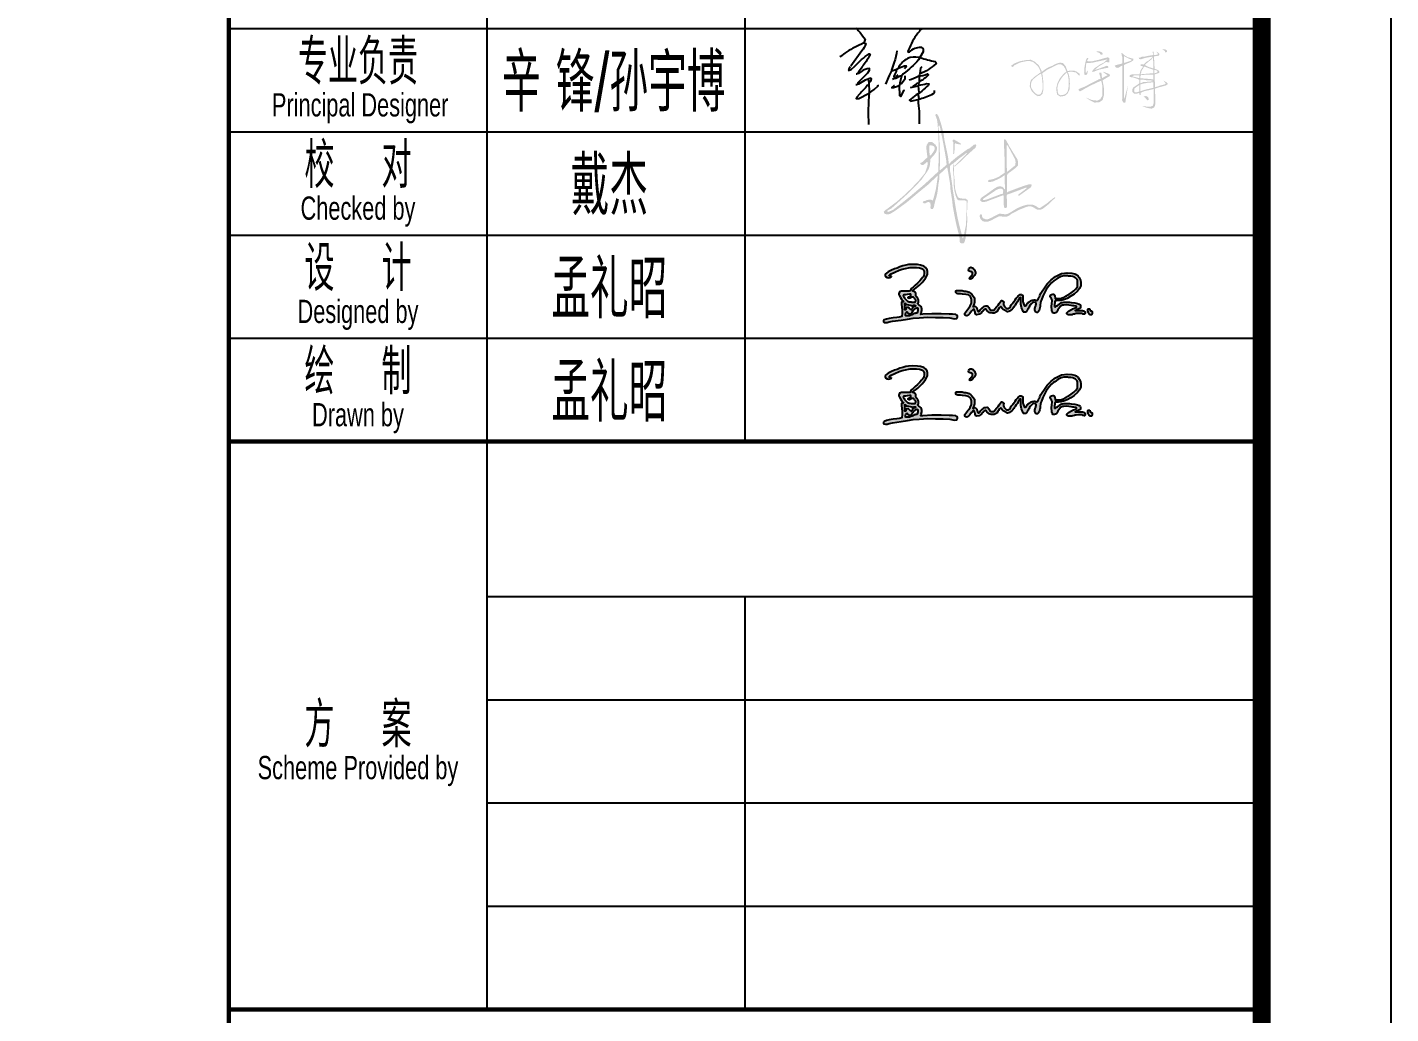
# Model space of a CAD drawing. Header units: millimetres. Extents: x 1337745 to 1642153, y -192803 to 266425.
# Drawn here: x 1615705 to 1642109, y 84425 to 103529 of the extents above; entities that cross this region are included whole.
import ezdxf
from ezdxf.enums import TextEntityAlignment as Align

# ---------------------------------------------------------------- set-up
doc = ezdxf.new("R2010")
doc.units = ezdxf.units.MM
doc.header["$LTSCALE"] = 1000
doc.header["$MEASUREMENT"] = 0
for name, color, linetype in [('LABEL_FIXBOX_PM', 7, 'Continuous'), ('LABEL_FIXTXT_PM', 3, 'Continuous'), ('LABEL_TXT_PM', 1, 'Continuous'), ('Road', 4, 'Continuous'), ('外轮廓线', 6, 'Continuous')]:
    doc.layers.add(name, color=color, linetype=linetype)
doc.styles.add('LABEL_FIXTXT_PM', font='pm_njadri_r.shx', dxfattribs={"width": 0.7, "bigfont": 'pm_njadri_hztxt.shx'})
doc.styles.add('LABEL_TXT_PM', font='pm_njadri_romans1.shx', dxfattribs={"width": 0.7, "bigfont": 'pm_njadri_hztxt.shx'})

# ---------------------------------------------------------------- blocks, each defined once
blk = doc.blocks.new('PMSHEET_A0_20091030')
at = {"layer": 'LABEL_FIXBOX_PM'}
for p, q in [((111900, 11350), (111900, 22950)), ((113900, 15750), (113900, 22950)), ((109900, 18950), (117900, 18950)), ((109900, 18150), (117900, 18150)), ((109900, 17350), (117900, 17350)), ((109900, 16550), (117900, 16550)), ((113900, 11350), (113900, 14550)), ((111900, 13750), (117900, 13750)), ((111900, 12950), (117900, 12950)), ((111900, 12150), (117900, 12150))]:
    blk.add_line(p, q, dxfattribs=at)
blk.add_lwpolyline([(0, 84100), (118900, 84100), (118900, 0), (0, 0)], close=True, dxfattribs=at)
at = {"layer": 'LABEL_FIXBOX_PM', "const_width": 140}
blk.add_lwpolyline([(117900, 83100), (2500, 83100), (2500, 1000), (117900, 1000)], close=True, dxfattribs=at)
at = {"layer": 'LABEL_FIXBOX_PM', "const_width": 35}
for points in [[(109900, 1000), (109900, 83100)], [(109900, 15750), (117900, 15750)], [(109900, 11350), (117900, 11350)]]:
    blk.add_lwpolyline(points, dxfattribs=at)
at = {"layer": 'LABEL_FIXBOX_PM'}
blk.add_lwpolyline([(111900, 14550), (117900, 14550)], dxfattribs=at)
at = {"layer": 'LABEL_FIXTXT_PM', "style": 'LABEL_FIXTXT_PM', "width": 0.7}
for s, height, p in [('专业负责', 350, (110900, 18709)), ('Principal Designer', 180, (110917, 18336)), ('校    对', 350, (110900, 17909)), ('Checked by', 180, (110900, 17536)), ('设    计', 350, (110900, 17109)), ('Designed by', 180, (110900, 16736)), ('绘    制', 350, (110900, 16309)), ('Drawn by', 180, (110900, 15936)), ('方    案', 350, (110900, 13575)), ('Scheme Provided by', 180, (110900, 13202))]:
    blk.add_text(s, height=height, dxfattribs=at).set_placement(p, align=Align.MIDDLE)
blk = doc.blocks.new('23456')
at = {"color": 2}
for points in [[(763729, 97846, -0.059784), (763789, 97778), (763811, 97748), (763806, 97731), (763801, 97718), (763819, 97711, -0.105759), (763784, 97648), (763689, 97516)], [(764300, 97835), (764283, 97825), (764278, 97815, 0.094162), (764193, 97675), (764180, 97645), (764183, 97637), (764193, 97640, -0.217056), (764293, 97680), (764310, 97667), (764310, 97640), (764283, 97590), (764273, 97590, 0.176727), (764175, 97582, 0.119751), (764100, 97510), (764103, 97500)], [(763801, 97718), (763781, 97706, 0.060471), (763639, 97628), (763601, 97601), (763596, 97598)], [(763724, 97516, -0.067856), (763846, 97623), (763854, 97616, -0.046509), (763796, 97523), (763789, 97516)], [(764085, 97650, -0.090271), (764060, 97552), (764038, 97482), (764038, 97477), (764018, 97437), (763988, 97362)], [(764278, 97587), (764270, 97572, -0.060715), (764140, 97452), (764123, 97430), (764113, 97430), (764075, 97412), (764063, 97412), (764048, 97402)], [(764285, 97590, 0.023102), (764413, 97557), (764423, 97547), (764418, 97537, -0.074432), (764285, 97450), (764283, 97450)], [(763851, 97291), (763846, 97376, 0.32399), (763866, 97408), (763861, 97413, 0.098785), (763799, 97388), (763754, 97363), (763739, 97358), (763731, 97356)], [(763751, 97363), (763751, 97378), (763834, 97461), (763849, 97483), (763849, 97498, 0.147217), (763781, 97471), (763754, 97453), (763749, 97453), (763739, 97448), (763736, 97448)], [(764190, 97400, 0.045349), (764268, 97430, 0.044342), (764348, 97450), (764355, 97442, -0.095169), (764280, 97385), (764278, 97385)], [(763846, 97356), (763831, 97351, -0.038391), (763764, 97278), (763741, 97251), (763736, 97238), (763759, 97238), (763841, 97281), (763846, 97281)], [(763845, 97016, -0.03567), (763849, 97288), (763891, 97316), (763924, 97348), (763921, 97356)], [(764203, 97335), (764268, 97347), (764275, 97355, 0.037079), (764340, 97367), (764358, 97365), (764355, 97355, -0.071518), (764235, 97260), (764193, 97225), (764205, 97217), (764265, 97230), (764268, 97227)], [(764280, 97023, -0.024017), (764278, 97130, -0.026138), (764270, 97225), (764270, 97232), (764275, 97237), (764285, 97237, 0.069122), (764398, 97282), (764408, 97295), (764408, 97307)]]:
    blk.add_lwpolyline(points, format="xyb", dxfattribs=at)
for points in [[(763666, 97481), (763691, 97488), (763724, 97516)], [(763674, 97483), (763674, 97493), (763686, 97513)], [(763751, 97456), (763754, 97468), (763786, 97511), (763791, 97516)], [(764040, 97477), (764085, 97490), (764098, 97500), (764120, 97507), (764150, 97520), (764163, 97520), (764158, 97505), (764150, 97495)], [(764298, 97510), (764288, 97500), (764283, 97455), (764280, 97442), (764275, 97435), (764275, 97377), (764268, 97370), (764253, 97365), (764225, 97345), (764225, 97340)], [(763839, 97406), (763844, 97381), (763846, 97376)], [(764080, 97487), (764078, 97472), (764058, 97432), (764060, 97415), (764063, 97412)], [(764073, 97415), (764075, 97425), (764095, 97442)], [(764123, 97430), (764110, 97375), (764108, 97357), (764103, 97347), (764108, 97265), (764118, 97257), (764148, 97310), (764148, 97315)], [(764110, 97367), (764123, 97367), (764155, 97412), (764155, 97435)], [(764103, 97347), (764080, 97340), (764055, 97330), (764040, 97332), (764063, 97352), (764065, 97352)], [(764265, 97277), (764270, 97257), (764273, 97237)], [(764268, 97347), (764273, 97292), (764275, 97287)], [(764270, 97370), (764273, 97355)]]:
    blk.add_lwpolyline(points, dxfattribs=at)
blk = doc.blocks.new('A$C4307299F')
at = {"layer": 'Road'}
h = blk.add_hatch(color=0, dxfattribs=at)
h.paths.add_polyline_path([(730, 848), (725, 877), (697, 913), (667, 933), (616, 950), (562, 960), (474, 964), (418, 960), (372, 954), (322, 938), (273, 923), (225, 903), (182, 890), (124, 866), (80, 843), (51, 817), (34, 807), (27, 789), (28, 776), (36, 763), (62, 748), (86, 744), (108, 747), (128, 756), (133, 763), (131, 767), (109, 769), (97, 773), (98, 779), (108, 792), (128, 807), (189, 838), (261, 868), (309, 885), (365, 898), (415, 906), (445, 911), (498, 915), (545, 914), (600, 906), (646, 889), (666, 873), (675, 857), (677, 832), (676, 813), (669, 782), (661, 763), (648, 745), (629, 724), (601, 695), (562, 655), (525, 619), (494, 590), (462, 567), (453, 556), (446, 537), (443, 524), (425, 520), (387, 522), (343, 522), (299, 522), (268, 510), (259, 496), (255, 479), (256, 466), (261, 453), (285, 419), (298, 389), (312, 368), (326, 359), (330, 353), (327, 343), (313, 339), (302, 338), (299, 329), (297, 319), (299, 304), (305, 255), (309, 209), (309, 157), (303, 102), (263, 92), (224, 86), (160, 79), (93, 70), (49, 56), (10, 44), (0, 30), (1, 11), (13, 3), (35, 0), (64, 0), (98, 11), (150, 22), (292, 43), (398, 60), (495, 73), (594, 80), (737, 90), (863, 87), (991, 87), (1099, 80), (1178, 66), (1215, 69), (1229, 89), (1229, 108), (1217, 124), (1198, 137), (1146, 140), (1088, 142), (954, 144), (800, 146), (655, 138), (622, 137), (626, 163), (635, 200), (634, 223), (628, 252), (618, 270), (604, 285), (589, 296), (574, 308), (568, 313), (570, 322), (579, 339), (583, 364), (579, 380), (569, 401), (556, 420), (546, 435), (538, 444), (536, 454), (538, 474), (538, 480), (534, 488), (529, 499), (523, 506), (516, 510), (502, 516), (488, 520), (488, 528), (489, 533), (568, 596), (597, 621), (641, 663), (669, 697), (697, 735), (720, 776), (728, 805)])
h.paths.add_polyline_path([(452, 472), (456, 465), (453, 449), (444, 441), (415, 427), (412, 420), (412, 416), (412, 408), (416, 405), (425, 402), (431, 403), (443, 406), (454, 411), (462, 415), (467, 421), (473, 421), (486, 421), (493, 422), (498, 421), (505, 416), (510, 409), (513, 405), (520, 396), (527, 389), (533, 381), (537, 371), (536, 365), (537, 359), (533, 351), (529, 345), (523, 341), (515, 337), (508, 337), (496, 338), (471, 340), (457, 342), (440, 344), (427, 345), (414, 348), (398, 355), (390, 365), (370, 383), (361, 395), (351, 407), (342, 421), (331, 438), (327, 446), (332, 453), (345, 459), (367, 462), (396, 467), (430, 474)], flags=16)
h.paths.add_polyline_path([(532, 285), (533, 275), (522, 269), (500, 260), (491, 254), (481, 243), (475, 234), (471, 215), (463, 212), (451, 217), (440, 228), (431, 236), (425, 243), (415, 250), (404, 253), (382, 253), (370, 246), (369, 243), (369, 226), (366, 213), (353, 214), (352, 226), (352, 239), (356, 256), (357, 267), (357, 273), (359, 290), (356, 297), (354, 307), (353, 326), (370, 302), (387, 299), (416, 293), (444, 289), (468, 286), (474, 276), (476, 270), (484, 270), (488, 277), (503, 287), (513, 287)], flags=16)
h.paths.add_polyline_path([(565, 243), (570, 231), (568, 213), (568, 200), (567, 185), (564, 169), (548, 158), (536, 159), (524, 154), (506, 150), (502, 149), (486, 136), (475, 131), (455, 126), (431, 115), (416, 115), (400, 113), (384, 113), (373, 112), (367, 116), (365, 129), (367, 143), (370, 161), (378, 170), (386, 182), (390, 185), (411, 156), (421, 150), (438, 148), (448, 147), (460, 152), (465, 159), (474, 168), (482, 180), (487, 194), (498, 202), (505, 210), (514, 221), (526, 232), (535, 238), (543, 242), (556, 244)], flags=16)
h = blk.add_hatch(color=0, dxfattribs=at)
h.paths.add_polyline_path([(1506, 876), (1499, 885), (1488, 900), (1476, 910), (1459, 915), (1446, 916), (1438, 914), (1427, 908), (1418, 901), (1416, 892), (1411, 869), (1412, 859), (1420, 852), (1436, 846), (1450, 841), (1457, 841), (1463, 839), (1475, 831), (1476, 823), (1476, 808), (1474, 798), (1463, 785), (1455, 772), (1446, 761), (1432, 746), (1428, 737), (1424, 730), (1426, 727), (1438, 719), (1453, 726), (1473, 740), (1482, 750), (1499, 769), (1506, 782), (1512, 792), (1518, 803), (1523, 814), (1523, 828), (1521, 848), (1516, 860)])
h.paths.add_polyline_path([(3454, 179), (3453, 185), (3446, 193), (3442, 194), (3435, 195), (3422, 200), (3420, 202), (3419, 207), (3416, 214), (3416, 229), (3409, 231), (3402, 231), (3394, 230), (3391, 229), (3385, 224), (3383, 220), (3383, 213), (3383, 200), (3385, 194), (3388, 179), (3391, 170), (3394, 163), (3398, 156), (3404, 145), (3409, 139), (3412, 135), (3422, 131), (3429, 130), (3438, 130), (3444, 132), (3451, 139), (3455, 148), (3455, 153), (3455, 169)])
blk.add_hatch(color=0, dxfattribs=at).paths.add_polyline_path([(1729, 275), (1720, 278), (1693, 276), (1675, 272), (1657, 262), (1647, 253), (1635, 244), (1626, 235), (1616, 227), (1609, 219), (1600, 210), (1598, 196), (1592, 189), (1586, 186), (1576, 184), (1568, 184), (1561, 188), (1555, 200), (1552, 209), (1552, 222), (1548, 235), (1545, 244), (1533, 259), (1523, 270), (1517, 271), (1508, 271), (1496, 265), (1482, 265), (1483, 275), (1489, 286), (1492, 292), (1496, 299), (1500, 309), (1504, 320), (1507, 336), (1508, 356), (1510, 385), (1505, 409), (1484, 440), (1464, 469), (1445, 485), (1422, 505), (1389, 514), (1367, 520), (1337, 523), (1301, 531), (1260, 533), (1238, 534), (1208, 534), (1200, 525), (1200, 508), (1201, 498), (1204, 491), (1213, 485), (1233, 479), (1277, 475), (1308, 470), (1362, 466), (1406, 458), (1427, 447), (1440, 429), (1455, 407), (1460, 380), (1458, 350), (1456, 321), (1435, 276), (1415, 243), (1400, 223), (1382, 201), (1365, 178), (1346, 156), (1346, 143), (1352, 125), (1357, 119), (1380, 115), (1399, 122), (1413, 136), (1429, 154), (1456, 188), (1466, 193), (1492, 221), (1500, 216), (1510, 201), (1515, 191), (1517, 171), (1517, 164), (1522, 148), (1530, 137), (1539, 130), (1591, 138), (1609, 150), (1625, 162), (1636, 178), (1644, 188), (1653, 202), (1664, 212), (1679, 221), (1697, 221), (1705, 207), (1715, 195), (1723, 185), (1733, 177), (1746, 166), (1761, 162), (1781, 160), (1811, 156), (1831, 157), (1853, 168), (1875, 179), (1893, 208), (1906, 223), (1923, 249), (1938, 260), (1947, 260), (1957, 257), (1963, 246), (1968, 236), (1975, 226), (1984, 216), (2024, 197), (2039, 186), (2053, 181), (2075, 184), (2087, 192), (2111, 205), (2131, 221), (2143, 234), (2158, 255), (2170, 278), (2179, 292), (2198, 315), (2217, 342), (2225, 355), (2231, 369), (2239, 382), (2247, 396), (2258, 409), (2273, 414), (2275, 399), (2276, 376), (2274, 332), (2274, 308), (2278, 278), (2287, 252), (2292, 234), (2300, 215), (2313, 184), (2317, 178), (2321, 174), (2327, 173), (2337, 173), (2351, 174), (2371, 186), (2382, 205), (2387, 213), (2396, 231), (2402, 240), (2411, 259), (2419, 272), (2429, 290), (2435, 298), (2444, 307), (2460, 323), (2466, 331), (2476, 335), (2492, 337), (2510, 336), (2521, 330), (2527, 322), (2527, 312), (2526, 305), (2522, 288), (2521, 278), (2512, 259), (2511, 249), (2509, 235), (2509, 218), (2509, 208), (2513, 197), (2517, 184), (2523, 176), (2528, 171), (2535, 169), (2539, 167), (2545, 167), (2552, 169), (2557, 173), (2567, 187), (2577, 201), (2586, 221), (2590, 243), (2594, 270), (2595, 295), (2600, 327), (2606, 357), (2614, 378), (2637, 437), (2656, 473), (2694, 550), (2747, 619), (2784, 661), (2821, 690), (2836, 701), (2889, 737), (2942, 763), (2987, 773), (3001, 773), (3029, 773), (3048, 773), (3062, 772), (3083, 772), (3103, 771), (3133, 765), (3155, 756), (3179, 744), (3191, 732), (3205, 715), (3212, 701), (3214, 686), (3215, 664), (3215, 630), (3211, 592), (3180, 557), (3150, 529), (3106, 492), (3071, 468), (3055, 460), (3045, 453), (3029, 446), (3016, 437), (3002, 428), (2988, 419), (2976, 414), (2961, 410), (2950, 403), (2934, 402), (2923, 399), (2906, 399), (2895, 399), (2879, 399), (2863, 399), (2845, 399), (2842, 406), (2841, 418), (2837, 441), (2835, 451), (2825, 464), (2814, 470), (2806, 470), (2784, 468), (2772, 459), (2762, 437), (2762, 427), (2772, 409), (2785, 396), (2789, 382), (2794, 370), (2796, 354), (2788, 324), (2784, 262), (2787, 215), (2790, 191), (2797, 175), (2805, 160), (2820, 158), (2832, 156), (2851, 164), (2869, 178), (2889, 213), (2903, 233), (2920, 256), (2932, 274), (2954, 287), (2972, 290), (2989, 290), (3029, 293), (3071, 288), (3107, 286), (3136, 278), (3152, 278), (3189, 274), (3197, 267), (3196, 259), (3183, 250), (3173, 243), (3163, 239), (3148, 233), (3131, 227), (3122, 222), (3103, 210), (3092, 205), (3083, 200), (3066, 190), (3052, 180), (3042, 169), (3037, 160), (3038, 148), (3041, 142), (3048, 136), (3061, 132), (3077, 129), (3095, 130), (3120, 131), (3137, 138), (3161, 141), (3175, 146), (3189, 149), (3230, 152), (3252, 153), (3271, 154), (3289, 151), (3304, 143), (3318, 139), (3330, 138), (3339, 149), (3340, 161), (3340, 173), (3337, 180), (3331, 185), (3323, 189), (3317, 195), (3308, 198), (3298, 201), (3276, 201), (3248, 201), (3236, 201), (3225, 201), (3211, 202), (3197, 199), (3174, 202), (3189, 212), (3207, 214), (3218, 222), (3233, 228), (3244, 235), (3263, 248), (3264, 261), (3264, 276), (3257, 296), (3240, 308), (3212, 319), (3170, 327), (3109, 335), (3080, 337), (3041, 339), (3017, 341), (3004, 340), (2984, 338), (2964, 335), (2952, 332), (2941, 328), (2923, 319), (2906, 308), (2896, 297), (2881, 286), (2868, 278), (2851, 263), (2837, 261), (2834, 265), (2834, 271), (2834, 284), (2834, 301), (2836, 322), (2836, 332), (2839, 345), (2844, 363), (2863, 362), (2896, 364), (2942, 366), (2998, 383), (3040, 402), (3105, 436), (3159, 471), (3212, 519), (3248, 566), (3266, 610), (3268, 663), (3262, 706), (3241, 745), (3224, 768), (3192, 795), (3166, 810), (3118, 817), (3039, 825), (2950, 812), (2850, 763), (2775, 710), (2713, 643), (2676, 595), (2606, 487), (2591, 451), (2585, 428), (2569, 409), (2560, 384), (2546, 368), (2537, 368), (2529, 372), (2519, 374), (2507, 376), (2493, 377), (2462, 371), (2447, 367), (2437, 361), (2427, 357), (2421, 352), (2403, 341), (2394, 328), (2386, 321), (2380, 311), (2371, 301), (2367, 291), (2360, 283), (2350, 277), (2338, 278), (2330, 282), (2328, 288), (2322, 300), (2320, 315), (2313, 332), (2309, 347), (2308, 360), (2308, 374), (2308, 386), (2307, 401), (2306, 427), (2305, 443), (2302, 456), (2292, 463), (2286, 467), (2282, 468), (2262, 466), (2247, 455), (2231, 445), (2218, 428), (2200, 408), (2179, 376), (2165, 356), (2152, 340), (2146, 330), (2136, 318), (2127, 306), (2117, 293), (2106, 269), (2091, 253), (2083, 246), (2078, 242), (2071, 237), (2063, 235), (2053, 235), (2040, 237), (2025, 246), (2009, 262), (2002, 267), (1997, 276), (1994, 283), (1990, 299), (1989, 317), (1994, 345), (1984, 358), (1971, 363), (1961, 366), (1945, 357), (1918, 319), (1900, 292), (1874, 262), (1846, 227), (1831, 215), (1820, 207), (1801, 206), (1784, 208), (1762, 217), (1756, 229), (1743, 253)])
at = {"layer": 'Road', "color": 0}
for points in [[(131, 767), (109, 769), (97, 773), (98, 779), (108, 792), (128, 807), (189, 838), (261, 868), (309, 885), (365, 898), (415, 906), (445, 911), (498, 915), (545, 914), (600, 906), (646, 889), (666, 873), (675, 857), (677, 832), (676, 813), (669, 782), (661, 763), (648, 745), (629, 724), (601, 695), (562, 655), (525, 619), (494, 590), (462, 567), (453, 556), (446, 537), (443, 524), (425, 520), (387, 522), (343, 522), (299, 522), (268, 510), (259, 496), (255, 479), (256, 466), (261, 453), (285, 419), (298, 389), (312, 368), (326, 359), (330, 353), (327, 343), (313, 339), (302, 338), (299, 329), (297, 319), (299, 304), (305, 255), (309, 209), (309, 157), (303, 102), (263, 92), (224, 86), (160, 79), (93, 70), (49, 56), (10, 44), (0, 30), (1, 11), (13, 3), (35, 0), (64, 0), (98, 11), (150, 22), (292, 43), (398, 60), (495, 73), (594, 80), (737, 90), (863, 87), (991, 87), (1099, 80), (1178, 66), (1215, 69), (1229, 89), (1229, 108), (1217, 124), (1198, 137), (1146, 140), (1088, 142), (954, 144), (800, 146), (655, 138), (622, 137), (626, 163), (635, 200), (634, 223), (628, 252), (618, 270), (604, 285), (589, 296), (574, 308), (568, 313), (570, 322), (579, 339), (583, 364), (579, 380), (569, 401), (556, 420), (546, 435), (538, 444), (536, 454), (538, 474), (538, 480), (534, 488), (529, 499), (523, 506), (516, 510), (502, 516), (488, 520), (488, 528), (489, 533), (568, 596), (597, 621), (641, 663), (669, 697), (697, 735), (720, 776), (728, 805), (730, 848), (725, 877), (697, 913), (667, 933), (616, 950), (562, 960), (474, 964), (418, 960), (372, 954), (322, 938), (273, 923), (225, 903), (182, 890), (124, 866), (80, 843), (51, 817), (34, 807), (27, 789), (28, 776), (36, 763), (62, 748), (86, 744), (108, 747), (128, 756), (133, 763)], [(1459, 915), (1476, 910), (1488, 900), (1499, 885), (1506, 876), (1516, 860), (1521, 848), (1523, 828), (1523, 814), (1518, 803), (1512, 792), (1506, 782), (1499, 769), (1482, 750), (1473, 740), (1453, 726), (1438, 719), (1426, 727), (1424, 730), (1428, 737), (1432, 746), (1446, 761), (1455, 772), (1463, 785), (1474, 798), (1476, 808), (1476, 823), (1475, 831), (1463, 839), (1457, 841), (1450, 841), (1436, 846), (1420, 852), (1412, 859), (1411, 869), (1416, 892), (1418, 901), (1427, 908), (1438, 914), (1446, 916)], [(1208, 534), (1238, 534), (1260, 533), (1301, 531), (1337, 523), (1367, 520), (1389, 514), (1422, 505), (1445, 485), (1464, 469), (1484, 440), (1505, 409), (1510, 385), (1508, 356), (1507, 336), (1504, 320), (1500, 309), (1496, 299), (1492, 292), (1489, 286), (1483, 275), (1482, 265), (1496, 265), (1508, 271), (1517, 271), (1523, 270), (1533, 259), (1545, 244), (1548, 235), (1552, 222), (1552, 209), (1555, 200), (1561, 188), (1568, 184), (1576, 184), (1586, 186), (1592, 189), (1598, 196), (1600, 210), (1609, 219), (1616, 227), (1626, 235), (1635, 244), (1647, 253), (1657, 262), (1675, 272), (1693, 276), (1720, 278), (1729, 275), (1743, 253), (1756, 229), (1762, 217), (1784, 208), (1801, 206), (1820, 207), (1831, 215), (1846, 227), (1874, 262), (1900, 292), (1918, 319), (1945, 357), (1961, 366), (1971, 363), (1984, 358), (1994, 345), (1989, 317), (1990, 299), (1994, 283), (1997, 276), (2002, 267), (2009, 262), (2025, 246), (2040, 237), (2053, 235), (2063, 235), (2071, 237), (2078, 242), (2083, 246), (2091, 253), (2106, 269), (2117, 293), (2127, 306), (2136, 318), (2146, 330), (2152, 340), (2165, 356), (2179, 376), (2200, 408), (2218, 428), (2231, 445), (2247, 455), (2262, 466), (2282, 468), (2286, 467), (2292, 463), (2302, 456), (2305, 443), (2306, 427), (2307, 401), (2308, 386), (2308, 374), (2308, 360), (2309, 347), (2313, 332), (2320, 315), (2322, 300), (2328, 288), (2330, 282), (2338, 278), (2350, 277), (2360, 283), (2367, 291), (2371, 301), (2380, 311), (2386, 321), (2394, 328), (2403, 341), (2421, 352), (2427, 357), (2437, 361), (2447, 367), (2462, 371), (2493, 377), (2507, 376), (2519, 374), (2529, 372), (2537, 368), (2546, 368), (2560, 384), (2569, 409), (2585, 428), (2591, 451), (2606, 487), (2676, 595), (2713, 643), (2775, 710), (2850, 763), (2950, 812), (3039, 825), (3118, 817), (3166, 810), (3192, 795), (3224, 768), (3241, 745), (3262, 706), (3268, 663), (3266, 610), (3248, 566), (3212, 519), (3159, 471), (3105, 436), (3040, 402), (2998, 383), (2942, 366), (2896, 364), (2863, 362), (2844, 363), (2839, 345), (2836, 332), (2836, 322), (2834, 301), (2834, 284), (2834, 271), (2834, 265), (2837, 261), (2851, 263), (2868, 278), (2881, 286), (2896, 297), (2906, 308), (2923, 319), (2941, 328), (2952, 332), (2964, 335), (2984, 338), (3004, 340), (3017, 341), (3041, 339), (3080, 337), (3109, 335), (3170, 327), (3212, 319), (3240, 308), (3257, 296), (3264, 276), (3264, 261), (3263, 248), (3244, 235), (3233, 228), (3218, 222), (3207, 214), (3189, 212), (3174, 202), (3197, 199), (3211, 202), (3225, 201), (3236, 201), (3248, 201), (3276, 201), (3298, 201), (3308, 198), (3317, 195), (3323, 189), (3331, 185), (3337, 180), (3340, 173), (3340, 161), (3339, 149), (3330, 138), (3318, 139), (3304, 143), (3289, 151), (3271, 154), (3252, 153), (3230, 152), (3189, 149), (3175, 146), (3161, 141), (3137, 138), (3120, 131), (3095, 130), (3077, 129), (3061, 132), (3048, 136), (3041, 142), (3038, 148), (3037, 160), (3042, 169), (3052, 180), (3066, 190), (3083, 200), (3092, 205), (3103, 210), (3122, 222), (3131, 227), (3148, 233), (3163, 239), (3173, 243), (3183, 250), (3196, 259), (3197, 267), (3189, 274), (3152, 278), (3136, 278), (3107, 286), (3071, 288), (3029, 293), (2989, 290), (2972, 290), (2954, 287), (2932, 274), (2920, 256), (2903, 233), (2889, 213), (2869, 178), (2851, 164), (2832, 156), (2820, 158), (2805, 160), (2797, 175), (2790, 191), (2787, 215), (2784, 262), (2788, 324), (2796, 354), (2794, 370), (2789, 382), (2785, 396), (2772, 409), (2762, 427), (2762, 437), (2772, 459), (2784, 468), (2806, 470), (2814, 470), (2825, 464), (2835, 451), (2837, 441), (2841, 418), (2842, 406), (2845, 399), (2863, 399), (2879, 399), (2895, 399), (2906, 399), (2923, 399), (2934, 402), (2950, 403), (2961, 410), (2976, 414), (2988, 419), (3002, 428), (3016, 437), (3029, 446), (3045, 453), (3055, 460), (3071, 468), (3106, 492), (3150, 529), (3180, 557), (3211, 592), (3215, 630), (3215, 664), (3214, 686), (3212, 701), (3205, 715), (3191, 732), (3179, 744), (3155, 756), (3133, 765), (3103, 771), (3083, 772), (3062, 772), (3048, 773), (3029, 773), (3001, 773), (2987, 773), (2942, 763), (2889, 737), (2836, 701), (2821, 690), (2784, 661), (2747, 619), (2694, 550), (2656, 473), (2637, 437), (2614, 378), (2606, 357), (2600, 327), (2595, 295), (2594, 270), (2590, 243), (2586, 221), (2577, 201), (2567, 187), (2557, 173), (2552, 169), (2545, 167), (2539, 167), (2535, 169), (2528, 171), (2523, 176), (2517, 184), (2513, 197), (2509, 208), (2509, 218), (2509, 235), (2511, 249), (2512, 259), (2521, 278), (2522, 288), (2526, 305), (2527, 312), (2527, 322), (2521, 330), (2510, 336), (2492, 337), (2476, 335), (2466, 331), (2460, 323), (2444, 307), (2435, 298), (2429, 290), (2419, 272), (2411, 259), (2402, 240), (2396, 231), (2387, 213), (2382, 205), (2371, 186), (2351, 174), (2337, 173), (2327, 173), (2321, 174), (2317, 178), (2313, 184), (2300, 215), (2292, 234), (2287, 252), (2278, 278), (2274, 308), (2274, 332), (2276, 376), (2275, 399), (2273, 414), (2258, 409), (2247, 396), (2239, 382), (2231, 369), (2225, 355), (2217, 342), (2198, 315), (2179, 292), (2170, 278), (2158, 255), (2143, 234), (2131, 221), (2111, 205), (2087, 192), (2075, 184), (2053, 181), (2039, 186), (2024, 197), (1984, 216), (1975, 226), (1968, 236), (1963, 246), (1957, 257), (1947, 260), (1938, 260), (1923, 249), (1906, 223), (1893, 208), (1875, 179), (1853, 168), (1831, 157), (1811, 156), (1781, 160), (1761, 162), (1746, 166), (1733, 177), (1723, 185), (1715, 195), (1705, 207), (1697, 221), (1679, 221), (1664, 212), (1653, 202), (1644, 188), (1636, 178), (1625, 162), (1609, 150), (1591, 138), (1539, 130), (1530, 137), (1522, 148), (1517, 164), (1517, 171), (1515, 191), (1510, 201), (1500, 216), (1492, 221), (1466, 193), (1456, 188), (1429, 154), (1413, 136), (1399, 122), (1380, 115), (1357, 119), (1352, 125), (1346, 143), (1346, 156), (1365, 178), (1382, 201), (1400, 223), (1415, 243), (1435, 276), (1456, 321), (1458, 350), (1460, 380), (1455, 407), (1440, 429), (1427, 447), (1406, 458), (1362, 466), (1308, 470), (1277, 475), (1233, 479), (1213, 485), (1204, 491), (1201, 498), (1200, 508), (1200, 525)], [(415, 427), (444, 441), (453, 449), (456, 465), (452, 472), (430, 474), (396, 467), (367, 462), (345, 459), (332, 453), (327, 446), (331, 438), (342, 421), (351, 407), (361, 395), (370, 383), (390, 365), (398, 355), (414, 348), (427, 345), (440, 344), (457, 342), (471, 340), (496, 338), (508, 337), (515, 337), (523, 341), (529, 345), (533, 351), (537, 359), (536, 365), (537, 371), (533, 381), (527, 389), (520, 396), (513, 405), (510, 409), (505, 416), (498, 421), (493, 422), (486, 421), (473, 421), (467, 421), (462, 415), (454, 411), (443, 406), (431, 403), (425, 402), (416, 405), (412, 408), (412, 416), (412, 420)], [(353, 326), (370, 302), (387, 299), (416, 293), (444, 289), (468, 286), (474, 276), (476, 270), (484, 270), (488, 277), (503, 287), (513, 287), (532, 285), (533, 275), (522, 269), (500, 260), (491, 254), (481, 243), (475, 234), (471, 215), (463, 212), (451, 217), (440, 228), (431, 236), (425, 243), (415, 250), (404, 253), (382, 253), (370, 246), (369, 243), (369, 226), (366, 213), (353, 214), (352, 226), (352, 239), (356, 256), (357, 267), (357, 273), (359, 290), (356, 297), (354, 307)], [(390, 185), (411, 156), (421, 150), (438, 148), (448, 147), (460, 152), (465, 159), (474, 168), (482, 180), (487, 194), (498, 202), (505, 210), (514, 221), (526, 232), (535, 238), (543, 242), (556, 244), (565, 243), (570, 231), (568, 213), (568, 200), (567, 185), (564, 169), (548, 158), (536, 159), (524, 154), (506, 150), (502, 149), (486, 136), (475, 131), (455, 126), (431, 115), (416, 115), (400, 113), (384, 113), (373, 112), (367, 116), (365, 129), (367, 143), (370, 161), (378, 170), (386, 182)], [(3416, 229), (3416, 214), (3419, 207), (3420, 202), (3422, 200), (3435, 195), (3442, 194), (3446, 193), (3453, 185), (3454, 179), (3455, 169), (3455, 153), (3455, 148), (3451, 139), (3444, 132), (3438, 130), (3429, 130), (3422, 131), (3412, 135), (3409, 139), (3404, 145), (3398, 156), (3394, 163), (3391, 170), (3388, 179), (3385, 194), (3383, 200), (3383, 213), (3383, 220), (3385, 224), (3391, 229), (3394, 230), (3402, 231), (3409, 231)]]:
    blk.add_lwpolyline(points, close=True, dxfattribs=at)

msp = doc.modelspace()

# ---------------------------------------------------------------- hatches: boundary and pattern name
h = msp.add_hatch(color=203)
h.paths.add_polyline_path([(1635608.1, 102783), (1635667.7, 102810.8), (1635717.6, 102814.9), (1635742.6, 102799.7), (1635778.6, 102772), (1635805.9, 102724), (1635827.1, 102672.5), (1635816.4, 102663.1), (1635799.6, 102649.4), (1635754.5, 102604.7), (1635699.7, 102539), (1635657.4, 102454.5), (1635630.8, 102351.2), (1635638.6, 102276.2), (1635651.1, 102221.2), (1635713.8, 102187), (1635796.8, 102201.1), (1635851.6, 102244.9), (1635887.6, 102321.5), (1635895.5, 102434.2), (1635887.9, 102553.1), (1635881, 102589.1), (1635870.4, 102626.5), (1635852.6, 102661), (1635866, 102663.2), (1635929.7, 102670.2), (1636009.7, 102654.5), (1636051.9, 102617.1), (1636073.2, 102590.9), (1636087.1, 102602.1), (1636082.2, 102629.1), (1636026.9, 102670), (1635978.9, 102688.4), (1635901.5, 102690.8), (1635848.5, 102680.2), (1635814.4, 102771.8), (1635762, 102836.7), (1635702.1, 102844.2), (1635627.2, 102823), (1635558.5, 102784.3), (1635470.9, 102749.3), (1635398.5, 102703.1), (1635351.2, 102665.1), (1635346.1, 102689.4), (1635297.4, 102789.2), (1635217.5, 102861.5), (1635136.4, 102900.2), (1635044, 102892.7), (1634927.9, 102871.5), (1634820.6, 102829.1), (1634770.6, 102791.7), (1634761.8, 102796.8), (1634757.7, 102781.8), (1634780.2, 102757.2), (1634798.7, 102768.8), (1634818.5, 102792), (1634865.6, 102816.6), (1634904.6, 102835.7), (1634960.6, 102855.5), (1635057.1, 102873.3), (1635128.2, 102873.3), (1635179.4, 102857.6), (1635223.2, 102823.2), (1635269.7, 102781.6), (1635292.4, 102748.6), (1635309, 102715.2), (1635322.9, 102681.7), (1635331.3, 102655.5), (1635317.8, 102648.6), (1635263.9, 102609.5), (1635202.9, 102565.1), (1635143.2, 102509.7), (1635123.8, 102458.5), (1635118.3, 102383.6), (1635151.6, 102299.1), (1635211.2, 102234), (1635275, 102193.9), (1635327.7, 102203.6), (1635366.5, 102246.5), (1635383.1, 102328.2), (1635384.6, 102450.4), (1635368, 102584.8), (1635360.1, 102639.2), (1635367.7, 102643.4), (1635456.9, 102706.9), (1635534.6, 102744.3)])
h.paths.add_polyline_path([(1635339.5, 102632.6), (1635354.1, 102558.2), (1635361.6, 102502.7), (1635366, 102446.9), (1635366.8, 102379.4), (1635366, 102321.7), (1635348, 102268.9), (1635330, 102236.6), (1635304.5, 102223.1), (1635267.7, 102223.9), (1635231.6, 102249.4), (1635190.4, 102292.1), (1635146.7, 102356.1), (1635142.2, 102419.9), (1635151.2, 102474.8), (1635183.5, 102519.8), (1635221.8, 102553.6), (1635269.9, 102591.9), (1635335.2, 102631.8)], flags=16)
h.paths.add_polyline_path([(1635765.5, 102585.3), (1635801, 102624.1), (1635833.7, 102652.8), (1635852.8, 102614.7), (1635867.2, 102555.4), (1635871.3, 102506.1), (1635875.3, 102429.1), (1635872.6, 102385.9), (1635862.4, 102324.6), (1635848.1, 102279.6), (1635821.5, 102247.6), (1635798.9, 102229.6), (1635758.6, 102218), (1635713.6, 102212.6), (1635675.4, 102232.3), (1635661.1, 102269.1), (1635654.3, 102342.2), (1635657.7, 102388.5), (1635680.2, 102456.9), (1635713, 102510.1), (1635732.6, 102542)], flags=16)
h.paths.add_polyline_path([(1636521.3, 103039.6), (1636468.2, 103062.7), (1636404.3, 103059.6), (1636472.1, 103027.3), (1636496.7, 102995.8), (1636535.2, 103008.8)])
h.paths.add_polyline_path([(1636556, 102891.7), (1636599.9, 102903.3), (1636623.7, 102908.6), (1636558.3, 102848.7), (1636469.8, 102802.5), (1636376.6, 102738.5), (1636341.9, 102699.3), (1636327.3, 102686.2), (1636331.9, 102665.5), (1636351.2, 102667), (1636472.8, 102713.1), (1636592.1, 102737.7), (1636642.9, 102747), (1636634.4, 102777.7), (1636608.3, 102783.1), (1636533.6, 102754.7), (1636372.7, 102700.1), (1636458.9, 102775.4), (1636532.8, 102817.7), (1636593.6, 102857.7), (1636659.8, 102846.9), (1636656.8, 102888.5), (1636664.5, 102920.2), (1636633, 102949.4), (1636566, 102931.8), (1636442.8, 102896.4), (1636328.8, 102871.7), (1636253.3, 102869.4), (1636227.9, 102875.6), (1636240.2, 102906.4), (1636257.9, 102920.2), (1636239.7, 102934.1), (1636228.5, 102933.6), (1636220.5, 102924.3), (1636202.5, 102880.9), (1636192.5, 102825.5), (1636179.4, 102768.6), (1636176.3, 102712.2), (1636171.7, 102644.6), (1636182.5, 102605.3), (1636226.4, 102612.3), (1636245.6, 102686.1), (1636255.6, 102705.3), (1636226.4, 102670.7), (1636208.7, 102643), (1636200.2, 102658.4), (1636202.5, 102719.9), (1636208.7, 102806.1), (1636217.9, 102839.4), (1636321.8, 102840.9), (1636435, 102867.1)])
h.paths.add_polyline_path([(1636626, 102561.6), (1636672.4, 102587.5), (1636662.7, 102620.9), (1636633.9, 102634.1), (1636531.7, 102670.5), (1636557.7, 102646.4), (1636625.4, 102602), (1636606.6, 102590.7), (1636572.1, 102574.6), (1636519.6, 102543.4), (1636514.2, 102575.9), (1636508.8, 102630.9), (1636502, 102649.3), (1636479.9, 102653.4), (1636463.3, 102649.6), (1636467.2, 102626.1), (1636481.9, 102577.4), (1636491.2, 102532.1), (1636457.8, 102522.8), (1636441.1, 102513.5), (1636277.8, 102428.8), (1636169.7, 102373.6), (1636069, 102334.2), (1636062.6, 102317.1), (1636088.4, 102288.5), (1636126.5, 102304.9), (1636186.4, 102341.6), (1636299.9, 102402.2), (1636427.2, 102462.5), (1636502, 102494.6), (1636520.4, 102415.9), (1636526.8, 102298.2), (1636522.5, 102202.3), (1636482.6, 102134.4), (1636425.4, 102108.5), (1636325.1, 102119.3), (1636216.2, 102163.5), (1636220.5, 102157), (1636290.6, 102111.8), (1636372.6, 102070.8), (1636466.4, 102077.3), (1636529, 102119.3), (1636558.1, 102226), (1636552.7, 102367.2), (1636529, 102502.4)])
h.paths.add_polyline_path([(1636979.8, 102818.3), (1637062.8, 102849.8), (1637125.7, 102889.8), (1637121.4, 102919.8), (1637011.3, 102951.2), (1636952.7, 102988.4), (1636911.2, 103025.5), (1636892.6, 103032.7), (1636905.5, 102961.2), (1636912.6, 102952.7), (1636912.6, 102831.2), (1636886.9, 102822.6), (1636849.7, 102811.2), (1636807.8, 102802.1), (1636760.9, 102785.9), (1636790, 102747.2), (1636828.8, 102742.4), (1636898.2, 102782.7), (1636912.3, 102790.9), (1636912.3, 102172), (1636906.3, 102115.5), (1636932.1, 102071.9), (1636969.3, 102065.5), (1636987.1, 102183.3), (1637023.7, 102409.1), (1636956.4, 102167.1), (1636943, 102142), (1636943, 102799.8)])
h.paths.add_polyline_path([(1636942, 102838.3), (1636942.9, 102975.8), (1636964.7, 102958.2), (1637020.4, 102931.5), (1637095.7, 102896.9), (1637072.8, 102878.4), (1636991.3, 102851.2)], flags=16)
h.paths.add_polyline_path([(1637498.8, 102960.9), (1637458.7, 102916.9), (1637406.6, 102875.2), (1637367.8, 102853.6), (1637324.6, 102805.2), (1637309.6, 102814.8), (1637266.4, 102809.5), (1637268.6, 102781.5), (1637315.9, 102769), (1637308.4, 102758.6), (1637272.9, 102709), (1637256.7, 102672.4), (1637244.1, 102617.6), (1637167.2, 102620.6), (1637084.2, 102614.1), (1637051.8, 102596.9), (1637051.8, 102565.7), (1637114.3, 102559.2), (1637195.4, 102533.2), (1637240.6, 102511.6), (1637239.6, 102442.7), (1637182.4, 102402.9), (1637120, 102361.7), (1637101.7, 102319.7), (1637104.9, 102282), (1637139.4, 102241.1), (1637195.4, 102245.4), (1637239.6, 102258.3), (1637240.7, 102226), (1637265.5, 102214.2), (1637269.8, 102232.5), (1637264.9, 102260.5), (1637282.8, 102268), (1637343.1, 102293.9), (1637441.2, 102314.3), (1637515.6, 102332.7), (1637515.5, 102049.4), (1637499.7, 102008.1), (1637455.9, 101991), (1637373.1, 101994.7), (1637285.4, 102000.8), (1637406, 101965.5), (1637480.2, 101953.3), (1637526.5, 101977.7), (1637545.9, 102014.1), (1637551.4, 102095.3), (1637544.1, 102340.2), (1637607.4, 102363.3), (1637700.3, 102387.5), (1637757.2, 102404.5), (1637793.1, 102429.5), (1637776.8, 102456.7), (1637706.4, 102499), (1637750.6, 102443.7), (1637734.3, 102424.1), (1637659.1, 102404.5), (1637610, 102388.1), (1637544.5, 102366.3), (1637536.1, 102616.2), (1637580.6, 102629.9), (1637628.5, 102649.1), (1637629.9, 102670.3), (1637618.9, 102687.4), (1637573.7, 102713.4), (1637536.4, 102723.5), (1637534.6, 102766.4), (1637530.4, 102862.3), (1637521.8, 102963.8), (1637552.4, 102969.5), (1637619.1, 102979.8), (1637631.2, 103000.4), (1637620.8, 103023.7), (1637596.3, 103047.7), (1637568.8, 103056.3), (1637595, 103032.3), (1637599.8, 103007.3), (1637582.5, 102997.4), (1637554.6, 102993.1), (1637521.4, 102990.1), (1637520.6, 103024.9), (1637516.7, 103052.7), (1637508.9, 103059.4), (1637497.6, 103054.5), (1637502.7, 103025), (1637503.6, 102990.7), (1637416.8, 102976.5), (1637352.1, 102962.8), (1637291.1, 102957.9), (1637257.3, 102942.4), (1637228.7, 102939), (1637235.2, 102917.4), (1637270.8, 102907.8), (1637310.7, 102922.8), (1637377.5, 102941.1)])
h.paths.add_polyline_path([(1637474.5, 102907.3), (1637505.2, 102948.2), (1637506, 102926.3), (1637511.4, 102813.8), (1637509.6, 102731.9), (1637500.1, 102734), (1637417.6, 102760.9), (1637374.7, 102782.4), (1637345.9, 102800.5), (1637370, 102821.9), (1637423.8, 102867.3)], flags=16)
h.paths.add_polyline_path([(1637334.9, 102770.8), (1637357.2, 102762.6), (1637430.3, 102734.3), (1637512.4, 102707.2), (1637511.5, 102639.6), (1637469, 102636.6), (1637262.6, 102618.7), (1637274.5, 102645.5), (1637283.7, 102689.8), (1637310.3, 102726.1)], flags=16)
h.paths.add_polyline_path([(1637533.6, 102704.6), (1637538.3, 102704.3), (1637585, 102688.5), (1637595.6, 102664.1), (1637581.8, 102652.9), (1637533, 102636.5), (1637533.6, 102693.8)], flags=16)
h.paths.add_polyline_path([(1637512.2, 102612.6), (1637510, 102517.1), (1637462.3, 102526), (1637366.9, 102533.5), (1637288.6, 102539.4), (1637262.7, 102540.2), (1637262.6, 102571.5), (1637264.1, 102600.5), (1637345.3, 102609.4)], flags=16)
h.paths.add_polyline_path([(1637242.4, 102599.5), (1637240.1, 102561.1), (1637242.2, 102543.3), (1637182, 102558.9), (1637123.9, 102574.5), (1637099.5, 102583.9), (1637152.9, 102599.8)], flags=16)
h.paths.add_polyline_path([(1637324.4, 102513.3), (1637373.5, 102503.6), (1637460.7, 102501.4), (1637493.5, 102494.7), (1637509.2, 102487.2), (1637452.5, 102478.3), (1637314.7, 102466.4), (1637272.2, 102447.7), (1637257.3, 102444), (1637262, 102514.6)], flags=16)
h.paths.add_polyline_path([(1637415.2, 102457.3), (1637492.7, 102461), (1637512.8, 102464.7), (1637515.1, 102358.2), (1637363, 102322.5), (1637276.6, 102296.4), (1637260.2, 102290.5), (1637258, 102421.5), (1637306.4, 102436.4)], flags=16)
h.paths.add_polyline_path([(1637237.8, 102410.4), (1637242.3, 102283.8), (1637231.1, 102282.3), (1637181.9, 102265.9), (1637144.7, 102274.1), (1637140.2, 102311.3), (1637145.4, 102343.3), (1637187.2, 102376.1)], flags=16)
h.paths.add_polyline_path([(1637740.1, 103100.8), (1637680.8, 103104), (1637699.3, 103092.5), (1637733.7, 103070.9), (1637745.8, 103037.7), (1637777.7, 103054.3), (1637779, 103077.9)])
h.paths.add_polyline_path([(1637408.6, 102178.2), (1637371.6, 102196.7), (1637321.1, 102191.6), (1637360.1, 102159.5), (1637372.3, 102137.5), (1637400.2, 102111.8), (1637426.1, 102133)], flags=17)
h = msp.add_hatch(color=41)
h.paths.add_polyline_path([(1634191.6, 99891.5), (1634192.6, 99871.5), (1634210.9, 99834.1), (1634264.2, 99809), (1634315, 99813.2), (1634388.9, 99846.8), (1634462.2, 99886.4), (1634527.4, 99917.3), (1634548.8, 99918.6), (1634649.7, 99905.7), (1634687, 99914.3), (1634728.5, 99934.6), (1634878.5, 100026.9), (1634981.2, 100069.6), (1635081.9, 100096.6), (1635129.9, 100096.6), (1635163.7, 100096.6), (1635185.3, 100090), (1635242.7, 100064.6), (1635280.5, 100035.9), (1635303.5, 100026.2), (1635313, 100027.7), (1635329.4, 100036.8), (1635447.5, 100116.6), (1635561.8, 100210.5), (1635599.1, 100233.8), (1635609.1, 100234.4), (1635611, 100231.9), (1635610.9, 100226), (1635594.3, 100209.3), (1635488.9, 100107.3), (1635392.8, 100031.2), (1635363.4, 100009.2), (1635346.4, 100002.1), (1635333.4, 99998.9), (1635314.8, 99994.1), (1635289.9, 99994.4), (1635260.3, 99998.1), (1635180.5, 100047.1), (1635151.8, 100057.5), (1635126.1, 100062.1), (1635095.4, 100059.8), (1635063.3, 100053.5), (1634916.2, 99995.7), (1634764.5, 99916.9), (1634736.6, 99895), (1634722.2, 99883.4), (1634704.1, 99874.3), (1634685.3, 99867.7), (1634668.8, 99862.2), (1634640.5, 99862.2), (1634596.5, 99862.2), (1634560.5, 99867.8), (1634525.8, 99867.5), (1634459.4, 99837.4), (1634380.4, 99793.1), (1634314, 99767), (1634257.8, 99764.6), (1634212.7, 99770.9), (1634190.6, 99787.5), (1634165.3, 99815.2), (1634151, 99854.7), (1634151, 99884), (1634160.5, 99903), (1634188.2, 99905.3)])
h.paths.add_polyline_path([(1634669.5, 101223.6), (1634675.4, 100739.7), (1634682.2, 100733.5), (1634688.2, 100734.6), (1634696, 100740.9), (1634837.4, 100855.3), (1634841.1, 100876.2), (1634843.8, 100919), (1634835.6, 100970.4), (1634690.4, 101241.8), (1634680.5, 101245.2), (1634675.6, 101244.8), (1634672.1, 101243.1), (1634670.4, 101236.9)], flags=16)
h.paths.add_polyline_path([(1633178.9, 101049.9), (1633175.9, 101121.3), (1633171.2, 101222.2), (1633179, 101237.4), (1633191, 101243.6), (1633205.6, 101244.6), (1633220.1, 101239.8), (1633258.1, 101229.1), (1633271.4, 101211.9), (1633275.9, 101202.2), (1633277.9, 101186.6), (1633274.3, 101157.1), (1633255.5, 101121.8), (1633221.1, 101076), (1633210.9, 101058.2), (1633191.9, 101045)], flags=16)
h.paths.add_polyline_path([(1634601.5, 100379.3), (1634594.1, 100391.8), (1634581, 100399.2), (1634565.7, 100402), (1634552.1, 100402), (1634520.3, 100399.8), (1634496.5, 100391.8), (1634469.3, 100378.2), (1634341.6, 100290.3), (1634218.9, 100208.5), (1634212.2, 100201.1), (1634211.6, 100194.7), (1634215.8, 100183), (1634225.3, 100182.4), (1634248.5, 100186), (1634279.8, 100191.6), (1634479.6, 100267.5), (1634554.8, 100296.6), (1634576.6, 100301), (1634596.7, 100304.7), (1634601.7, 100328.7), (1634604.3, 100359.1)], flags=16)
h.paths.add_polyline_path([(1634412.5, 100544.9), (1634379.4, 100537), (1634356.5, 100534.6), (1634328.1, 100534.6), (1634311.6, 100538.6), (1634309.2, 100554.3), (1634320.8, 100566.4), (1634342.2, 100576.8), (1634388.2, 100583.5), (1634421, 100592.4), (1634466.7, 100610.3), (1634525.3, 100638.1), (1634561.1, 100664.9), (1634613.7, 100698.6), (1634634.7, 100712.7), (1634632.7, 100741.5), (1634635.7, 100873.6), (1634622.8, 101185.6), (1634618.8, 101348.7), (1634625.6, 101356.8), (1634633.3, 101357.5), (1634643.2, 101358.7), (1634651.1, 101351.7), (1634664.6, 101335.4), (1634715.2, 101237.8), (1634876.1, 100975.2), (1634885.4, 100954.8), (1634888.8, 100936.4), (1634892.2, 100910.7), (1634894.1, 100890.8), (1634893.2, 100871), (1634889.3, 100850.1), (1634839.8, 100801.5), (1634702.1, 100698.7), (1634689.4, 100686.5), (1634684, 100679.3), (1634680.9, 100668.1), (1634680.2, 100654.9), (1634680.9, 100640.2), (1634674.7, 100337.4), (1634680.8, 100331.3), (1634685.6, 100332.4), (1634697.1, 100340.1), (1634707.3, 100347.9), (1634973.6, 100447), (1635104, 100488.8), (1635134.8, 100488.8), (1635152.6, 100484), (1635155.4, 100469.6), (1635149.9, 100455.9), (1635143.7, 100438.1), (1635134.1, 100427.2), (1635121.1, 100414.1), (1635106, 100405.9), (1634910.5, 100266.3), (1634899.2, 100265.7), (1634895.8, 100273.6), (1634895.8, 100281.3), (1634899.2, 100289.8), (1634916, 100302.3), (1634998.8, 100364.8), (1635044.3, 100401.3), (1635056.6, 100412.6), (1635056.6, 100418), (1635054.1, 100423.9), (1635047.8, 100424.1), (1635037.3, 100421.4), (1635027.7, 100418.2), (1634909.4, 100372.6), (1634698.7, 100294.2), (1634690.3, 100292.2), (1634680.4, 100287), (1634675.9, 100281.9), (1634674.2, 100273), (1634674.2, 100266.8), (1634675.9, 100040), (1634668.7, 100034.1), (1634661.8, 100033.1), (1634651.3, 100031.1), (1634639.7, 100032.1), (1634627.6, 100033.4), (1634619, 100040.3), (1634617, 100057.1), (1634613.1, 100257.9), (1634612, 100269.3), (1634604.7, 100271.3), (1634598.1, 100271.3), (1634589.6, 100271.3), (1634341.1, 100178.3), (1634266.5, 100149.3), (1634196.7, 100146.4), (1634161.8, 100169.1), (1634163, 100203.4), (1634184.5, 100231.3), (1634266.6, 100286.1), (1634432.3, 100406.4), (1634488.1, 100438.4), (1634513.7, 100445.7), (1634554.7, 100446.4), (1634582.6, 100442), (1634602.4, 100428.9), (1634611.9, 100415), (1634627.3, 100390.8), (1634635.5, 100393.4), (1634636.1, 100399.8), (1634635.5, 100657.6), (1634632.3, 100662.4), (1634623.3, 100661.8), (1634616.1, 100654.8), (1634551.4, 100609.8), (1634471.6, 100573.3)])
h.paths.add_polyline_path([(1633667.8, 101272.5), (1633669.2, 101279.5), (1633676.3, 101282.1), (1633683.9, 101281.2), (1633692.8, 101274.8), (1633775.4, 101256.9), (1633783.4, 101262.7), (1633783, 101272.1), (1633778.3, 101281.9), (1633766.7, 101286.8), (1633658.2, 101351.9), (1633643.8, 101355.2), (1633635.3, 101354.6), (1633629, 101347.5), (1633625.1, 101340.4), (1633625.8, 101330.5), (1633626.8, 101317.3), (1633635.9, 101306.5), (1633641, 101296), (1633641.1, 101260.8), (1633640.1, 101164.2), (1633639.1, 101153.2), (1633634.8, 101078.8), (1633645.9, 101073.9), (1633651.7, 101081.9), (1633656.7, 101091.7), (1633663.4, 101175.1)], flags=17)
h.paths.add_polyline_path([(1633391.9, 100766.5), (1633505.8, 100864.7), (1633508.4, 100873.4), (1633498.4, 100968.7), (1633470.8, 101129.9), (1633430.7, 101347.8), (1633390.6, 101544.5), (1633375.5, 101611), (1633369, 101624.4), (1633362.6, 101624.4), (1633357.8, 101624.4), (1633352.3, 101618.7), (1633350, 101607.4), (1633351.4, 101584.9), (1633358.9, 101529.1), (1633369.1, 101347.3), (1633378, 101082.5), (1633378.6, 100895.8), (1633375.3, 100766), (1633377, 100762.3), (1633380.8, 100760.8), (1633385, 100760.8), (1633387.6, 100763.1)], flags=16)
h.paths.add_polyline_path([(1633130.1, 100922.3), (1633096.1, 100891.4), (1633054.4, 100862), (1633023.5, 100865.1), (1633000.2, 100880.2), (1633000.2, 100902.6), (1633026.3, 100909), (1633137.3, 101010.9), (1633130.9, 101052.8), (1633113.2, 101209.8), (1633127.1, 101258.9), (1633161, 101305.5), (1633228, 101305.5), (1633290.7, 101257.4), (1633321.4, 101206), (1633319.5, 101161.7), (1633306.8, 101113.1), (1633283.2, 101080.5), (1633262, 101049.9), (1633224.2, 101011.2), (1633199.7, 100979.6), (1633190.3, 100970.1), (1633190.3, 100915.4), (1633185.4, 100863.7), (1633171.5, 100811.5), (1633157.6, 100777.4), (1633136.1, 100741.6), (1633106.8, 100696.3), (1633065.5, 100643), (1633028.2, 100584.4), (1632894.7, 100442.9), (1632738.7, 100289.6), (1632546.7, 100116.2), (1632440.1, 100021.6), (1632361.4, 99979), (1632358.7, 99959), (1632383, 99953.8), (1632472.2, 99993.7), (1632649.9, 100132.1), (1632817.4, 100266.3), (1633079.4, 100487.3), (1633329.5, 100718.9), (1633346.7, 100738.1), (1633357.7, 101111), (1633348.7, 101429.9), (1633337.2, 101617.1), (1633331.5, 101682.7), (1633320, 101749.1), (1633288.8, 101831.8), (1633295.9, 101842.9), (1633308, 101847.5), (1633321.2, 101847.5), (1633332.1, 101835.4), (1633345.4, 101817.6), (1633360.3, 101785.4), (1633396.6, 101676.8), (1633450.9, 101466.9), (1633466.5, 101345.5), (1633514.4, 101121.9), (1633536.5, 101012.3), (1633551.2, 100888.2), (1633560.5, 100883.9), (1633594.6, 100923.9), (1633712.7, 101022.5), (1633913.5, 101167.9), (1633947.7, 101181.8), (1634040.3, 101256.5), (1634075.3, 101259.7), (1634084.2, 101242.7), (1634076.1, 101225.6), (1634071.2, 101202.9), (1634052.5, 101184.2), (1633952.5, 101094.7), (1633868.7, 101018.2), (1633795.5, 100943.3), (1633661.4, 100828), (1633655.1, 100831.1), (1633655.1, 100839.2), (1633659.1, 100846.4), (1633684.7, 100866), (1633775.7, 100958.4), (1633898.6, 101083.5), (1633906.4, 101091.6), (1633900.6, 101096.9), (1633889.9, 101097.2), (1633878.3, 101087.2), (1633867.8, 101073.7), (1633754.3, 100990.4), (1633634.4, 100889.8), (1633594.8, 100866.1), (1633581.9, 100853.4), (1633573.8, 100836.5), (1633571.3, 100824.7), (1633571.3, 100801.6), (1633573.8, 100752.9), (1633588.5, 100676.3), (1633607.7, 100540.5), (1633631.7, 100359.6), (1633660.5, 100185.2), (1633684.5, 100033.2), (1633721.3, 99836.5), (1633759.7, 99673.2), (1633794.9, 99540.4), (1633811.4, 99473.3), (1633815.1, 99449.8), (1633820.6, 99443.6), (1633826.7, 99445.3), (1633832.8, 99456.9), (1633840.2, 99482.8), (1633859.5, 99590.1), (1633880.9, 99688.2), (1633887.8, 99794.7), (1633891.9, 99841.1), (1633897, 100144.6), (1633894.8, 100159.7), (1633886.8, 100168.5), (1633871.6, 100174), (1633854.8, 100175.7), (1633831.3, 100175.7), (1633801.8, 100175.7), (1633774.9, 100175.2), (1633745.9, 100176.1), (1633724, 100187.8), (1633709.3, 100204.2), (1633687.8, 100256.5), (1633678.1, 100279.6), (1633674.4, 100307), (1633660.9, 100355), (1633648.2, 100450), (1633646.8, 100509.6), (1633646.1, 100550), (1633642.8, 100653.7), (1633638.1, 100672.5), (1633634.7, 100753.4), (1633634, 100794.4), (1633633.3, 100862.3), (1633637.8, 100873.2), (1633641.9, 100873.7), (1633644.7, 100868.6), (1633644.5, 100864.9), (1633644.5, 100856.9), (1633644.5, 100844.7), (1633645.2, 100834.7), (1633649.7, 100798), (1633653.3, 100778.9), (1633653.3, 100762.1), (1633651.2, 100678.5), (1633659.6, 100620.1), (1633660.7, 100592.8), (1633663.3, 100574.3), (1633663.3, 100561.7), (1633663.3, 100495.5), (1633667.5, 100467.1), (1633671.7, 100411.3), (1633697.5, 100314), (1633713.8, 100275.1), (1633721.1, 100252), (1633733.2, 100237.3), (1633750.6, 100221.5), (1633762.1, 100221.5), (1633781, 100214.2), (1633824.6, 100212.6), (1633846.7, 100213.1), (1633880.9, 100207.3), (1633893.5, 100197.9), (1633914, 100184.2), (1633918.7, 100165.9), (1633915.6, 100141.5), (1633913, 100134.6), (1633912.5, 100128.1), (1633912.3, 100121), (1633911.6, 100113.7), (1633909.1, 100072.7), (1633908.2, 100044.4), (1633908.2, 100017.9), (1633906.8, 99999.3), (1633903.5, 99946.3), (1633903.1, 99916.1), (1633908.2, 99847.3), (1633908.6, 99781.7), (1633906.3, 99741.4), (1633902.6, 99684.2), (1633898, 99631.7), (1633891, 99578.7), (1633881.2, 99513.6), (1633877.1, 99461.1), (1633874.7, 99434.2), (1633865.4, 99406.8), (1633857.5, 99373.2), (1633842.7, 99352.4), (1633830.1, 99342.6), (1633797.6, 99343.1), (1633775.3, 99352.4), (1633763.3, 99375.1), (1633764.2, 99401.1), (1633761.9, 99429.4), (1633757.2, 99456.8), (1633752.6, 99491.1), (1633721, 99606), (1633685.2, 99759.8), (1633652.6, 99925.3), (1633628, 100061.5), (1633615.4, 100175.3), (1633596.8, 100297.2), (1633585.4, 100359.6), (1633575.9, 100492.7), (1633549.7, 100653.4), (1633523.5, 100804.5), (1633511.7, 100812.6), (1633497.8, 100803.2), (1633485.5, 100788), (1633375.1, 100685.2), (1633367.4, 100677.5), (1633366.3, 100659.6), (1633365.1, 100575.5), (1633362.1, 100555.1), (1633352.4, 100510.7), (1633340.3, 100396.3), (1633325.9, 100299.5), (1633300.2, 100203.4), (1633284.3, 100152.7), (1633266.9, 100075), (1633256.4, 100031.7), (1633241.7, 100011.4), (1633218.6, 100006), (1633199.6, 100016.7), (1633193.9, 100046), (1633198.2, 100065.6), (1633196, 100109.9), (1633193.7, 100126.5), (1633175.4, 100141.3), (1633161.2, 100143.6), (1633151.5, 100144.2), (1633132.6, 100140.7), (1633121.2, 100133.9), (1633100.8, 100121), (1633076.6, 100121), (1633058.9, 100124.2), (1633045.1, 100139.6), (1633066.1, 100161.3), (1633079.8, 100166.2), (1633098.4, 100168.6), (1633117.8, 100179.9), (1633134.7, 100183.1), (1633158.1, 100188.8), (1633196.9, 100192), (1633212.2, 100189.6), (1633230.8, 100177.5), (1633242.4, 100180.7), (1633243.9, 100186.8), (1633246.5, 100192.5), (1633251.3, 100203.6), (1633274.9, 100288.6), (1633300.2, 100390.9), (1633320.2, 100519.8), (1633332.7, 100606), (1633337.2, 100645.5), (1633337.9, 100653.4), (1633332.7, 100653.4), (1633325, 100647.7), (1633314.2, 100636.9), (1633145.8, 100478.5), (1632947.6, 100316.4), (1632743.4, 100143.3), (1632522.1, 99981), (1632421, 99918), (1632380, 99907), (1632338, 99907), (1632303, 99923.5), (1632291.8, 99956.5), (1632313.5, 99981.7), (1632361.9, 100016.1), (1632549.7, 100157.2), (1632709.2, 100296), (1632842.5, 100426), (1632972.4, 100562), (1633053.7, 100661.6), (1633093, 100711.9), (1633106.8, 100757.2), (1633133.3, 100833), (1633139.4, 100867.8), (1633138.3, 100909.7), (1633138.1, 100918.1), (1633136, 100922.4), (1633132.4, 100923.2)])

# ---------------------------------------------------------------- block references
at = {"xscale": 1.170000000488573, "yscale": 1.170000000488573, "zscale": 1.170000000488573}
for p in [(1632284.4, 97808.7, 0), (1632284.4, 95845.7, 0)]:
    msp.add_blockref('A$C4307299F', p, dxfattribs=at)
at = {"layer": 'LABEL_TXT_PM', "xscale": 2.499999999832086, "yscale": 2.499999999832086, "zscale": 2.499999999832086}
msp.add_blockref('PMSHEET_A0_20091030', (1344859.1, 56131.3, 0), dxfattribs=at)
at = {"layer": '外轮廓线', "color": 2, "xscale": 2.255859319218695, "yscale": 2.255859319218695, "zscale": 2.255859319218695}
msp.add_blockref('23456', (-91122.2, -117208.5, 0), dxfattribs=at)

# ---------------------------------------------------------------- texts
at = {"layer": 'LABEL_TXT_PM', "style": 'LABEL_TXT_PM', "width": 0.7}
for s, p in [('辛 锋/孙宇博 ', (1627206.9, 102512.8, 0)), ('戴杰', (1626976.3, 100512.8, 0)), ('孟礼昭', (1626976.3, 98512.8, 0)), ('孟礼昭', (1626976.3, 96512.8, 0))]:
    msp.add_text(s, height=1125, rotation=359.9917, dxfattribs=at).set_placement(p, align=Align.MIDDLE)

doc.saveas('drawing.dxf')
